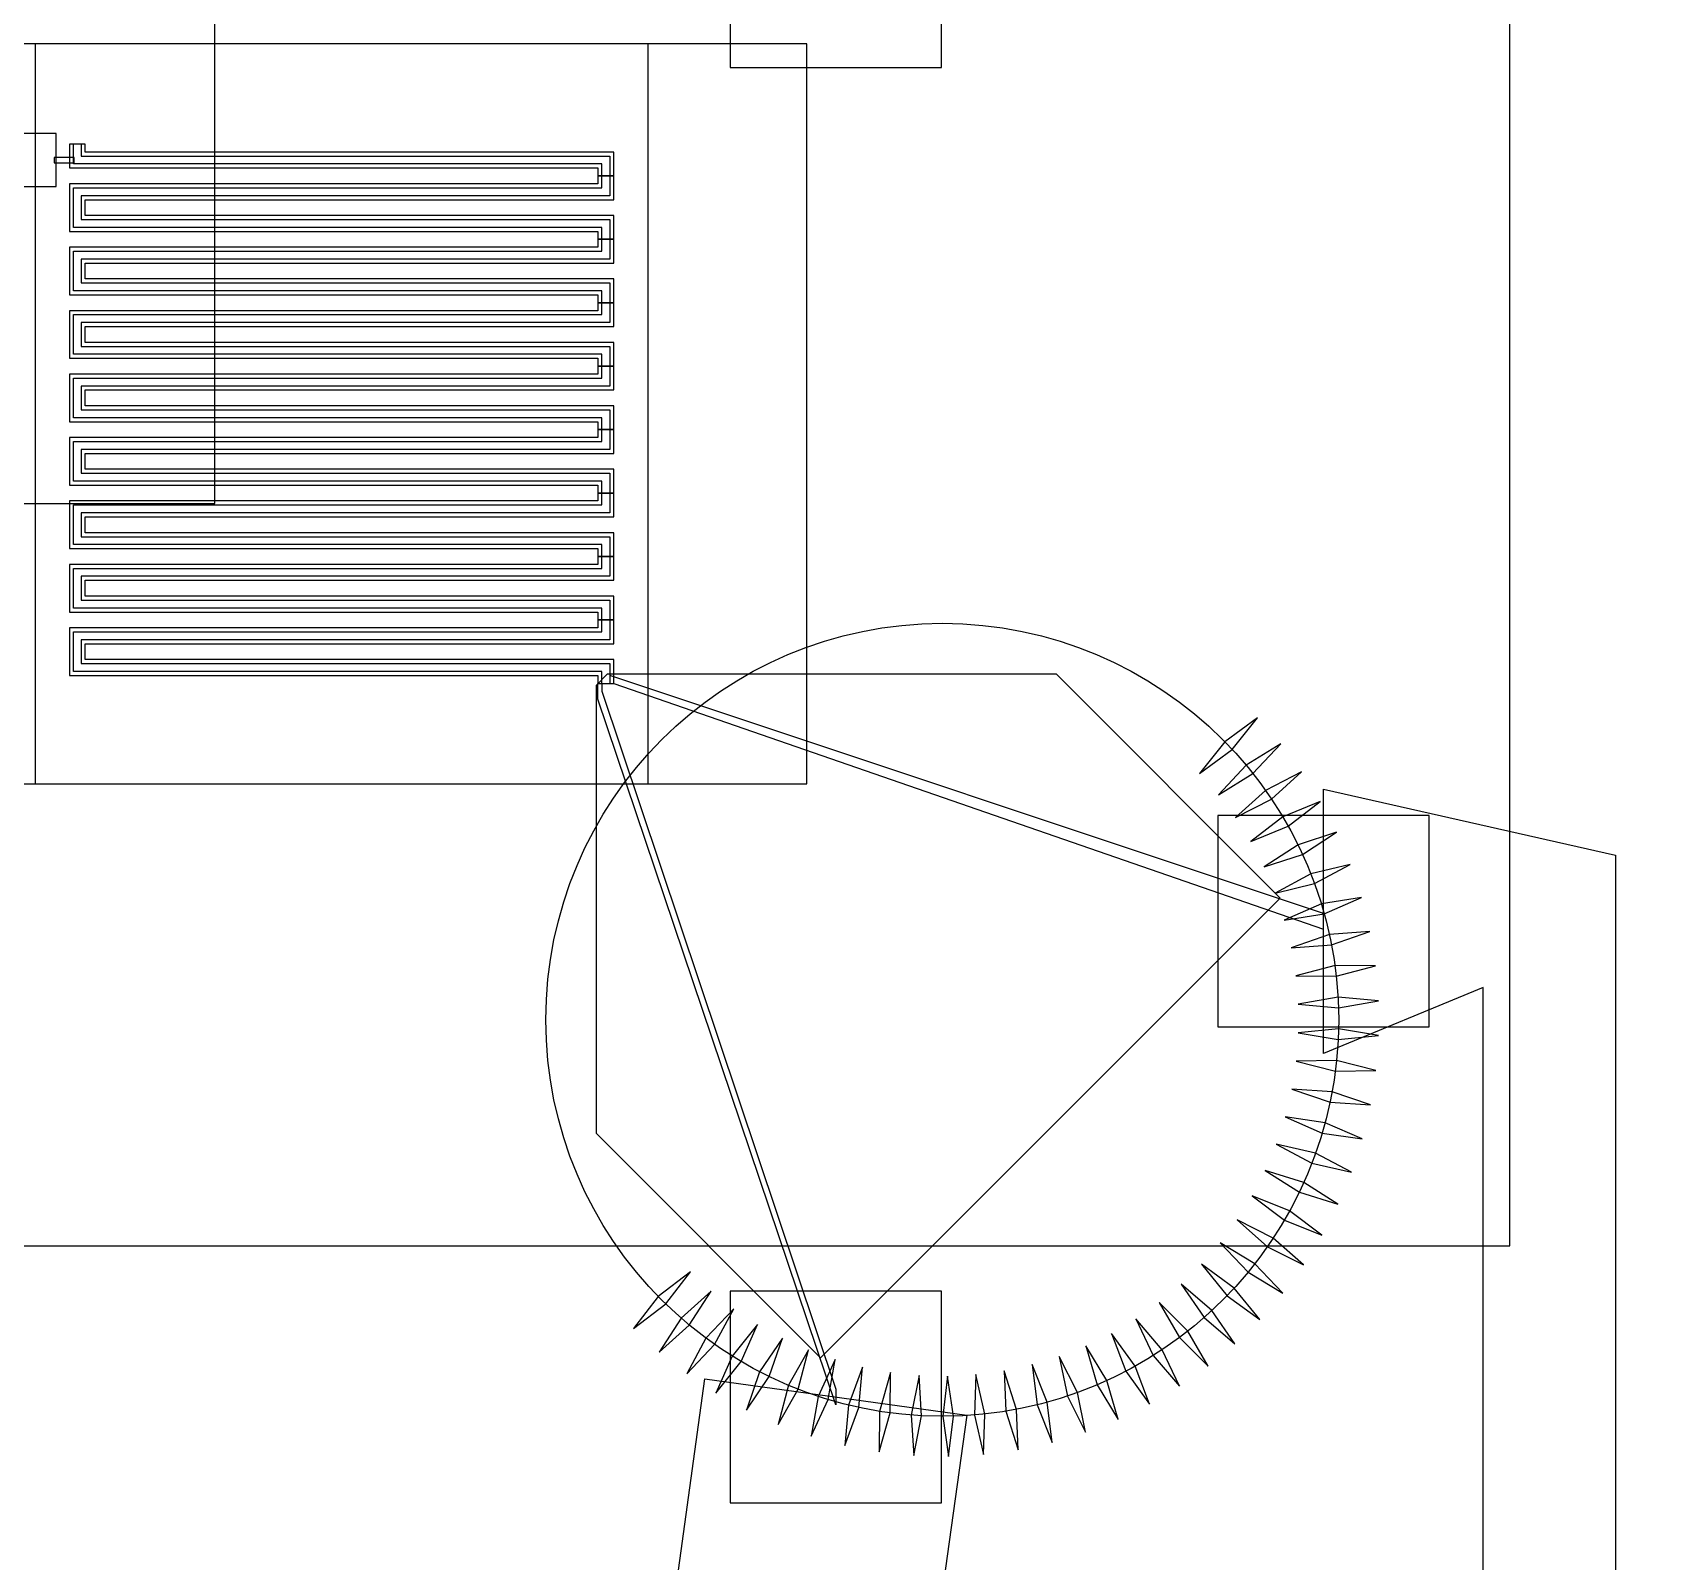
# Model space of a CAD drawing. Extents: x -148 to 112, y -1337 to 1.
# Drawn here: x 3.05 to 33.72, y -67.16 to -38.24 of the extents above; entities that cross this region are included whole.
import ezdxf

# ---------------------------------------------------------------- set-up
doc = ezdxf.new("R2010")
doc.units = 0

msp = doc.modelspace()

# ---------------------------------------------------------------- linework, layer by layer
at = {"layer": 'cure'}
msp.add_lwpolyline([(3.1, -52.45), (14.7, -52.45), (14.7, -38.45), (3.1, -38.45)], close=True, dxfattribs=at)
at = {"layer": 'M1_Field'}
msp.add_lwpolyline([(-31, -61.1868), (31, -61.1868), (31, 0.8132), (-31, 0.8132)], close=True, dxfattribs=at)
at = {"layer": 'M1_LD'}
msp.add_circle((20.264, -56.914), 7.5, dxfattribs=at)
at = {"layer": 'M1_Neg'}
for points in [[(-3.5, -41.15), (3.5, -41.15), (3.5, -40.15), (-3.5, -40.15)], [(3.75, -40.35), (3.75, -40.8), (13.75, -40.8), (13.75, -40.95), (14.05, -40.95), (14.05, -40.5), (4.05, -40.5), (4.05, -40.35)], [(3.4625, -40.7), (3.8375, -40.7), (3.8375, -40.6), (3.4625, -40.6)], [(13.75, -40.95), (13.75, -41.1), (3.75, -41.1), (3.75, -42), (13.75, -42), (13.75, -42.15), (14.05, -42.15), (14.05, -41.7), (4.05, -41.7), (4.05, -41.4), (14.05, -41.4), (14.05, -40.95)], [(13.75, -42.15), (13.75, -42.3), (3.75, -42.3), (3.75, -43.2), (13.75, -43.2), (13.75, -43.35), (14.05, -43.35), (14.05, -42.9), (4.05, -42.9), (4.05, -42.6), (14.05, -42.6), (14.05, -42.15)], [(13.75, -43.35), (13.75, -43.5), (3.75, -43.5), (3.75, -44.4), (13.75, -44.4), (13.75, -44.55), (14.05, -44.55), (14.05, -44.1), (4.05, -44.1), (4.05, -43.8), (14.05, -43.8), (14.05, -43.35)], [(13.75, -44.55), (13.75, -44.7), (3.75, -44.7), (3.75, -45.6), (13.75, -45.6), (13.75, -45.75), (14.05, -45.75), (14.05, -45.3), (4.05, -45.3), (4.05, -45), (14.05, -45), (14.05, -44.55)], [(13.75, -45.75), (13.75, -45.9), (3.75, -45.9), (3.75, -46.8), (13.75, -46.8), (13.75, -46.95), (14.05, -46.95), (14.05, -46.5), (4.05, -46.5), (4.05, -46.2), (14.05, -46.2), (14.05, -45.75)], [(13.75, -46.95), (13.75, -47.1), (3.75, -47.1), (3.75, -48), (13.75, -48), (13.75, -48.15), (14.05, -48.15), (14.05, -47.7), (4.05, -47.7), (4.05, -47.4), (14.05, -47.4), (14.05, -46.95)], [(13.75, -48.15), (13.75, -48.3), (3.75, -48.3), (3.75, -49.2), (13.75, -49.2), (13.75, -49.35), (14.05, -49.35), (14.05, -48.9), (4.05, -48.9), (4.05, -48.6), (14.05, -48.6), (14.05, -48.15)], [(13.75, -49.35), (13.75, -49.5), (3.75, -49.5), (3.75, -50.4), (13.75, -50.4), (13.75, -50.55), (14.05, -50.55), (14.05, -50.1), (4.05, -50.1), (4.05, -49.8), (14.05, -49.8), (14.05, -49.35)], [(13.9311, -50.3689), (22.4163, -50.3689), (26.659, -54.6116), (17.9616, -63.309), (13.7189, -59.0663), (13.7189, -50.5811)]]:
    msp.add_lwpolyline(points, close=True, dxfattribs=at)
at = {"layer": 'M1_Pos_holes'}
for points in [[(25.6114, -51.6542), (25.132, -52.2518), (25.7497, -51.7986), (26.2291, -51.201)], [(26.0146, -52.0983), (25.489, -52.6557), (26.1409, -52.2534), (26.6666, -51.696)], [(26.381, -52.5733), (25.8125, -53.0869), (26.4946, -52.7379), (27.0631, -52.2243)], [(26.7084, -53.076), (26.1006, -53.5425), (26.8084, -53.2492), (27.4161, -52.7827)], [(26.9945, -53.6033), (26.3514, -54.0198), (27.0803, -53.7839), (27.7234, -53.3675)], [(27.2375, -54.1518), (26.5632, -54.5155), (27.3087, -54.3387), (27.9829, -53.9749)], [(27.4359, -54.7179), (26.7347, -55.0266), (27.4919, -54.9099), (28.1931, -54.6012)], [(27.5885, -55.298), (26.8649, -55.5497), (27.629, -55.4939), (28.3526, -55.2422)], [(27.6942, -55.8886), (26.9528, -56.0816), (27.7189, -56.087), (28.4603, -55.894)], [(27.7524, -56.4856), (26.9979, -56.6188), (27.7611, -56.6854), (28.5156, -56.5523)], [(27.7627, -57.0854), (27, -57.1579), (27.7554, -57.2853), (28.5181, -57.2128)], [(27.725, -57.6841), (26.9589, -57.6954), (27.7018, -57.8828), (28.4678, -57.8715)], [(27.6396, -58.2779), (26.8751, -58.2279), (27.6006, -58.4741), (28.3651, -58.5241)], [(27.507, -58.863), (26.7489, -58.7521), (27.4524, -59.0554), (28.2105, -59.1663)], [(27.3281, -59.4356), (26.5813, -59.2644), (27.2583, -59.623), (28.0051, -59.7942)], [(27.104, -59.992), (26.3733, -59.7617), (27.0195, -60.1733), (27.7502, -60.4036)], [(26.8361, -60.5288), (26.1261, -60.2409), (26.7374, -60.7027), (27.4473, -60.9907)], [(26.5262, -61.0424), (25.8415, -60.6987), (26.4139, -61.2079), (27.0986, -61.5517)], [(26.1762, -61.5297), (25.5212, -61.1323), (26.0511, -61.6857), (26.7061, -62.083)], [(25.7885, -61.9874), (25.1673, -61.539), (25.6512, -62.1329), (26.2724, -62.5813)], [(15.0314, -62.288), (15.4978, -61.6802), (14.8899, -62.1466), (14.4236, -62.7544)], [(25.3654, -62.4127), (24.782, -61.916), (25.2169, -62.5467), (25.8003, -63.0434)], [(15.4776, -62.6889), (15.8939, -62.0458), (15.3253, -62.5593), (14.909, -63.2024)], [(24.9096, -62.8028), (24.3678, -62.2611), (24.751, -62.9245), (25.2927, -63.4662)], [(15.9544, -63.053), (16.318, -62.3786), (15.7922, -62.9359), (15.4286, -63.6102)], [(16.4588, -63.3777), (16.7673, -62.6765), (16.2878, -63.274), (15.9792, -63.9752)], [(23.9121, -63.4677), (23.4635, -62.8466), (23.7361, -63.5626), (24.1846, -64.1837)], [(24.4242, -63.1552), (23.9274, -62.5719), (24.2563, -63.2639), (24.753, -63.8471)], [(16.9875, -63.6612), (17.239, -62.9375), (16.8088, -63.5714), (16.5572, -64.2951)], [(17.5372, -63.9014), (17.73, -63.16), (17.3518, -63.8262), (17.159, -64.5677)], [(23.3767, -63.7383), (22.9792, -63.0833), (23.1936, -63.8188), (23.5911, -64.4738)], [(18.1043, -64.097), (18.2373, -63.3425), (17.9135, -64.0368), (17.7805, -64.7913)], [(18.6852, -64.2466), (18.7575, -63.4839), (18.4903, -64.2019), (18.418, -64.9646)], [(22.2497, -64.147), (21.9616, -63.4371), (22.0561, -64.1974), (22.3442, -64.9073)], [(22.8214, -63.9652), (22.4775, -63.2806), (22.6325, -64.0309), (22.9763, -64.7155)], [(19.2763, -64.3493), (19.2874, -63.5833), (19.0784, -64.3203), (19.0673, -65.0864)], [(19.8736, -64.4045), (19.8235, -63.64), (19.674, -64.3914), (19.7242, -65.1559)], [(20.4735, -64.4117), (20.3624, -63.6537), (20.2735, -64.4146), (20.3846, -65.1727)], [(21.072, -64.371), (20.9007, -63.6242), (20.8729, -64.3899), (21.0442, -65.1366)], [(21.6653, -64.2826), (21.4349, -63.5519), (21.4684, -64.3173), (21.6988, -65.048)]]:
    msp.add_lwpolyline(points, close=True, dxfattribs=at)
at = {"layer": 'M2_undercutMsk'}
for points in [[(-6.5, -47.15), (6.5, -47.15), (6.5, -34.15), (-6.5, -34.15)], [(0.1, -52.45), (17.7, -52.45), (17.7, -38.45), (0.1, -38.45)]]:
    msp.add_lwpolyline(points, close=True, dxfattribs=at)
at = {"layer": 'metal'}
for points in [[(3.75, -40.35), (3.75, -40.8), (13.75, -40.8), (13.75, -40.95), (13.825, -40.95), (13.825, -40.725), (3.825, -40.725), (3.825, -40.35)], [(3.975, -40.35), (3.975, -40.575), (13.975, -40.575), (13.975, -40.95), (14.05, -40.95), (14.05, -40.5), (4.05, -40.5), (4.05, -40.35)], [(13.75, -40.95), (13.75, -41.1), (3.75, -41.1), (3.75, -42), (13.75, -42), (13.75, -42.15), (13.825, -42.15), (13.825, -41.925), (3.825, -41.925), (3.825, -41.175), (13.825, -41.175), (13.825, -40.95)], [(13.975, -40.95), (13.975, -41.325), (3.975, -41.325), (3.975, -41.775), (13.975, -41.775), (13.975, -42.15), (14.05, -42.15), (14.05, -41.7), (4.05, -41.7), (4.05, -41.4), (14.05, -41.4), (14.05, -40.95)], [(13.75, -42.15), (13.75, -42.3), (3.75, -42.3), (3.75, -43.2), (13.75, -43.2), (13.75, -43.35), (13.825, -43.35), (13.825, -43.125), (3.825, -43.125), (3.825, -42.375), (13.825, -42.375), (13.825, -42.15)], [(13.975, -42.15), (13.975, -42.525), (3.975, -42.525), (3.975, -42.975), (13.975, -42.975), (13.975, -43.35), (14.05, -43.35), (14.05, -42.9), (4.05, -42.9), (4.05, -42.6), (14.05, -42.6), (14.05, -42.15)], [(13.75, -43.35), (13.75, -43.5), (3.75, -43.5), (3.75, -44.4), (13.75, -44.4), (13.75, -44.55), (13.825, -44.55), (13.825, -44.325), (3.825, -44.325), (3.825, -43.575), (13.825, -43.575), (13.825, -43.35)], [(13.975, -43.35), (13.975, -43.725), (3.975, -43.725), (3.975, -44.175), (13.975, -44.175), (13.975, -44.55), (14.05, -44.55), (14.05, -44.1), (4.05, -44.1), (4.05, -43.8), (14.05, -43.8), (14.05, -43.35)], [(13.75, -44.55), (13.75, -44.7), (3.75, -44.7), (3.75, -45.6), (13.75, -45.6), (13.75, -45.75), (13.825, -45.75), (13.825, -45.525), (3.825, -45.525), (3.825, -44.775), (13.825, -44.775), (13.825, -44.55)], [(13.975, -44.55), (13.975, -44.925), (3.975, -44.925), (3.975, -45.375), (13.975, -45.375), (13.975, -45.75), (14.05, -45.75), (14.05, -45.3), (4.05, -45.3), (4.05, -45), (14.05, -45), (14.05, -44.55)], [(13.75, -45.75), (13.75, -45.9), (3.75, -45.9), (3.75, -46.8), (13.75, -46.8), (13.75, -46.95), (13.825, -46.95), (13.825, -46.725), (3.825, -46.725), (3.825, -45.975), (13.825, -45.975), (13.825, -45.75)], [(13.975, -45.75), (13.975, -46.125), (3.975, -46.125), (3.975, -46.575), (13.975, -46.575), (13.975, -46.95), (14.05, -46.95), (14.05, -46.5), (4.05, -46.5), (4.05, -46.2), (14.05, -46.2), (14.05, -45.75)], [(13.75, -46.95), (13.75, -47.1), (3.75, -47.1), (3.75, -48), (13.75, -48), (13.75, -48.15), (13.825, -48.15), (13.825, -47.925), (3.825, -47.925), (3.825, -47.175), (13.825, -47.175), (13.825, -46.95)], [(13.975, -46.95), (13.975, -47.325), (3.975, -47.325), (3.975, -47.775), (13.975, -47.775), (13.975, -48.15), (14.05, -48.15), (14.05, -47.7), (4.05, -47.7), (4.05, -47.4), (14.05, -47.4), (14.05, -46.95)], [(13.75, -48.15), (13.75, -48.3), (3.75, -48.3), (3.75, -49.2), (13.75, -49.2), (13.75, -49.35), (13.825, -49.35), (13.825, -49.125), (3.825, -49.125), (3.825, -48.375), (13.825, -48.375), (13.825, -48.15)], [(13.975, -48.15), (13.975, -48.525), (3.975, -48.525), (3.975, -48.975), (13.975, -48.975), (13.975, -49.35), (14.05, -49.35), (14.05, -48.9), (4.05, -48.9), (4.05, -48.6), (14.05, -48.6), (14.05, -48.15)], [(13.75, -49.35), (13.75, -49.5), (3.75, -49.5), (3.75, -50.4), (13.75, -50.4), (13.75, -50.55), (13.825, -50.55), (13.825, -50.325), (3.825, -50.325), (3.825, -49.575), (13.825, -49.575), (13.825, -49.35)], [(13.975, -49.35), (13.975, -49.725), (3.975, -49.725), (3.975, -50.175), (13.975, -50.175), (13.975, -50.55), (14.05, -50.55), (14.05, -50.1), (4.05, -50.1), (4.05, -49.8), (14.05, -49.8), (14.05, -49.35)], [(13.75, -50.85), (13.75, -50.55), (13.825, -50.55), (13.825, -50.7), (18.25, -63.9), (18.25, -64.2)], [(13.975, -50.4), (13.975, -50.55), (14.05, -50.55), (27.475, -55.2), (27.475, -54.9)], [(25.475, -57.05), (29.475, -57.05), (29.475, -53.05), (25.475, -53.05)], [(16.25, -66.05), (20.25, -66.05), (20.25, -62.05), (16.25, -62.05)]]:
    msp.add_lwpolyline(points, close=True, dxfattribs=at)
at = {"layer": 'metal_BB'}
for points in [[(27.475, -52.55), (33, -53.8), (33, -175.9), (93, -175.9), (94.25, -967.15), (89.25, -967.15), (90.5, -178.4), (30.5, -178.4), (30.5, -56.3), (27.475, -57.55), (27.475, -52.55)], [(25.475, -57.05), (29.475, -57.05), (29.475, -53.05), (25.475, -53.05)], [(16.25, -66.05), (20.25, -66.05), (20.25, -62.05), (16.25, -62.05)], [(20.7263, -64.3935), (-15.7737, -327.4935), (-20.7263, -326.8065), (15.7737, -63.7065), (20.7263, -64.3935)]]:
    msp.add_lwpolyline(points, close=True, dxfattribs=at)
at = {"layer": 'trash'}
msp.add_lwpolyline([(16.25, -38.9), (20.25, -38.9), (20.25, -34.9), (16.25, -34.9)], close=True, dxfattribs=at)
msp.add_lwpolyline([(16.25, -38.9), (20.25, -38.9), (20.25, -34.9), (16.25, -34.9)], close=True, dxfattribs=at)

doc.saveas('drawing.dxf')
